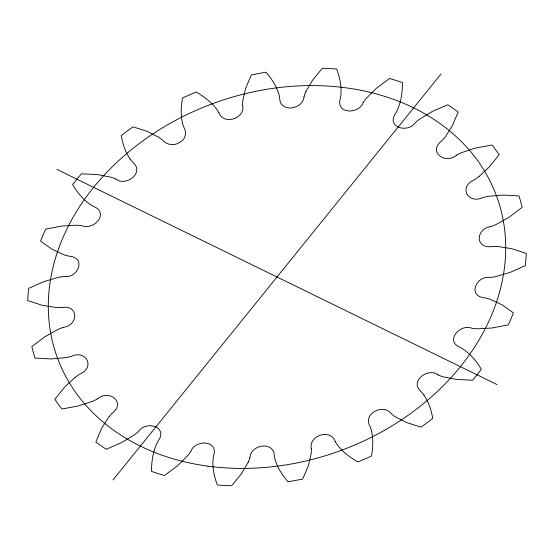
<?xml version="1.0" encoding="UTF-8"?>
<svg xmlns="http://www.w3.org/2000/svg" width="554" height="554" viewBox="0 0 554 554"><rect width="100%" height="100%" fill="white"/><g stroke="black" fill="none" stroke-linecap="round" stroke-linejoin="round"><path stroke-width="0.83" d="M304.063 96.604C303.204 109.553 280.012 113.134 279.694 98.307A40.096 31.682 -20.2 0 0 278.731 93.764C276.301 85.683 271.439 78.557 265.968 72.221A255.276 201.711 -20.2 0 0 251.336 74.984L245.567 88.418L242.797 100.537A40.096 31.682 -20.2 0 0 242.673 105.288M249.937 457.396C250.796 444.446 273.988 440.866 274.306 455.693A40.096 31.682 -20.2 0 0 275.269 460.236C277.699 468.317 282.561 475.443 288.032 481.779A255.276 201.711 -20.2 0 0 302.664 479.016L308.433 465.582L311.203 453.463A40.096 31.682 -20.2 0 0 311.327 448.712M305.773 91.867L312.435 80.378L322.289 68.274A255.276 201.711 -20.2 0 1 336.638 69.001C339.581 76.84 341.499 85.233 341.015 93.647A40.096 31.682 -20.2 0 1 340.35 98.432C335.295 114.159 358.944 114.54 363.23 102.532M248.227 462.133L241.565 473.622L231.711 485.726A255.276 201.711 -20.2 0 1 217.362 484.999C214.419 477.16 212.501 468.767 212.985 460.353A40.096 31.682 -20.2 0 1 213.65 455.568C218.705 439.841 195.056 439.461 190.77 451.468M113.023 479.944L440.977 74.056M75.019 377.454L64.603 387.108L54.853 399.261A255.276 201.711 -20.2 0 0 61.916 409.004L78.28 405.978L92.366 401.38A40.096 31.682 -20.2 0 0 97.622 398.838M478.981 176.546L489.397 166.893L499.147 154.739A255.276 201.711 -20.2 0 0 492.084 144.996L475.72 148.022L461.634 152.62A40.096 31.682 -20.2 0 0 456.378 155.162M179.628 142.33C185.188 140.01 187.169 132.925 184.115 127.877A40.096 31.682 -20.2 0 1 182.619 123.5M456.385 155.175C445.409 165.044 427.529 151.657 441.704 140.903A40.096 31.682 -20.2 0 0 445.34 136.783L452.514 125.46L458.151 111.998A255.276 201.711 -20.2 0 0 447.75 104.754L432.369 111.437L419.807 119.006A40.096 31.682 -20.2 0 0 415.396 122.586C407.973 133.777 385.549 127.212 395.826 113.023A40.096 31.682 -20.2 0 0 398.07 108.383C401.359 100.239 402.495 91.362 402.474 82.622A255.276 201.711 -20.2 0 0 389.58 78.474L376.429 88.259L366.409 98.197A40.096 31.682 -20.2 0 0 363.209 102.525M97.615 398.825C108.591 388.956 126.471 402.343 112.296 413.097A40.096 31.682 -20.2 0 0 108.66 417.217L101.486 428.54L95.849 442.002A255.276 201.711 -20.2 0 0 106.25 449.246L121.631 442.563L134.193 434.994A40.096 31.682 -20.2 0 0 138.604 431.414C146.027 420.223 168.451 426.788 158.174 440.977A40.096 31.682 -20.2 0 0 155.93 445.617C152.641 453.761 151.505 462.638 151.526 471.378A255.276 201.711 -20.2 0 0 164.42 475.526L177.571 465.741L187.591 455.804A40.096 31.682 -20.2 0 0 190.791 451.475M179.267 142.537C174.143 146.208 166.83 144.857 162.703 140.328A40.096 31.682 -20.2 0 0 158.846 137.323L147.412 131.423L132.967 126.838A255.276 201.711 -20.2 0 0 121.236 135.626C122.718 143.818 125.308 151.983 130.045 158.908M63.211 327.421C78.772 325.046 78.966 304.52 61.411 307.505M490.789 226.579C475.228 228.954 475.034 249.48 492.589 246.495M56.924 169.406L497.076 384.594M115.821 179.067C125.973 187.058 144.809 172.516 133.057 162.551A40.096 31.682 -20.2 0 1 130.065 158.894M438.179 374.933C428.027 366.942 409.191 381.484 420.943 391.449A40.096 31.682 -20.2 0 1 423.935 395.106M423.955 395.092C428.692 402.017 431.282 410.182 432.764 418.374A255.276 201.711 -20.2 0 1 421.033 427.162L406.588 422.577L395.141 416.691A40.096 31.682 -20.2 0 1 391.276 413.686C383.382 403.16 362.676 413.727 369.885 426.123A40.096 31.682 -20.2 0 1 371.381 430.5M218.844 112.663C223.629 125.661 245.505 118.473 242.7 105.281M335.156 441.337C330.371 428.339 308.495 435.527 311.3 448.719M371.402 430.5C373.431 438.823 372.932 447.556 371.547 455.942A255.276 201.711 -20.2 0 1 357.808 461.96C350.28 457.528 343.03 452.251 337.649 445.284A40.096 31.682 -20.2 0 1 335.135 441.351M182.598 123.5C180.569 115.177 181.068 106.444 182.453 98.058A255.276 201.711 -20.2 0 1 196.192 92.04C203.72 96.472 210.97 101.749 216.351 108.716A40.096 31.682 -20.2 0 1 218.865 112.649M478.968 176.539A40.096 31.682 -20.2 0 1 474.252 179.815C458.366 186.719 467.825 204.564 482.825 197.626A40.096 31.682 -20.2 0 1 488.503 196.324L502.97 195.056L518.994 195.929A255.276 201.711 -20.2 0 1 522.145 207.383L509.078 217.251L496.245 224.446A40.096 31.682 -20.2 0 1 490.796 226.593M492.589 246.482A40.096 31.682 -20.2 0 1 498.233 246.551L511.917 248.732L526.3 253.427A255.276 201.711 -20.2 0 1 525.289 265.671L509.95 272.45L495.747 276.605A40.096 31.682 -20.2 0 1 490.027 277.457C476.094 275.386 467.154 296.459 484.889 297.844A40.096 31.682 -20.2 0 1 490.041 299.243L501.834 304.7L513.406 312.837A255.276 201.711 -20.2 0 1 508.309 324.873L491.952 328.01L477.527 328.792A40.096 31.682 -20.2 0 1 471.994 328.28C459.972 323.287 444.474 341.084 460.339 347.503A40.096 31.682 -20.2 0 1 464.584 350.135C471.537 355.169 476.987 362.025 481.364 369.345A255.276 201.711 -20.2 0 1 472.597 380.196L456.544 379.442L443.061 376.782A40.096 31.682 -20.2 0 1 438.166 374.954M249.965 457.403A40.096 31.682 -20.2 0 1 248.213 462.133M75.032 377.461A40.096 31.682 -20.2 0 1 79.748 374.185C95.634 367.281 86.175 349.435 71.175 356.374A40.096 31.682 -20.2 0 1 65.497 357.676L51.03 358.944L35.006 358.071A255.276 201.711 -20.2 0 1 31.855 346.617L44.922 336.749L57.755 329.554A40.096 31.682 -20.2 0 1 63.204 327.407M61.411 307.518A40.096 31.682 -20.2 0 1 55.767 307.449L42.083 305.268L27.7 300.573A255.276 201.711 -20.2 0 1 28.711 288.329L44.05 281.55L58.253 277.395A40.096 31.682 -20.2 0 1 63.973 276.543C77.906 278.614 86.846 257.541 69.111 256.156A40.096 31.682 -20.2 0 1 63.959 254.757L52.166 249.3L40.594 241.163A255.276 201.711 -20.2 0 1 45.691 229.127L62.048 225.99L76.473 225.208A40.096 31.682 -20.2 0 1 82.006 225.72C94.028 230.713 109.526 212.916 93.661 206.497A40.096 31.682 -20.2 0 1 89.416 203.865C82.463 198.831 77.013 191.975 72.636 184.655A255.276 201.711 -20.2 0 1 81.403 173.804L97.456 174.558L110.938 177.218A40.096 31.682 -20.2 0 1 115.834 179.046M304.035 96.597A40.096 31.682 -20.2 0 1 305.787 91.867M207.854 466.143A234.01 184.904 -20.2 0 0 500.373 207.902A234.01 184.904 -20.2 0 0 122.78 156.948A234.01 184.904 -20.2 0 0 207.854 466.143"/></g></svg>
